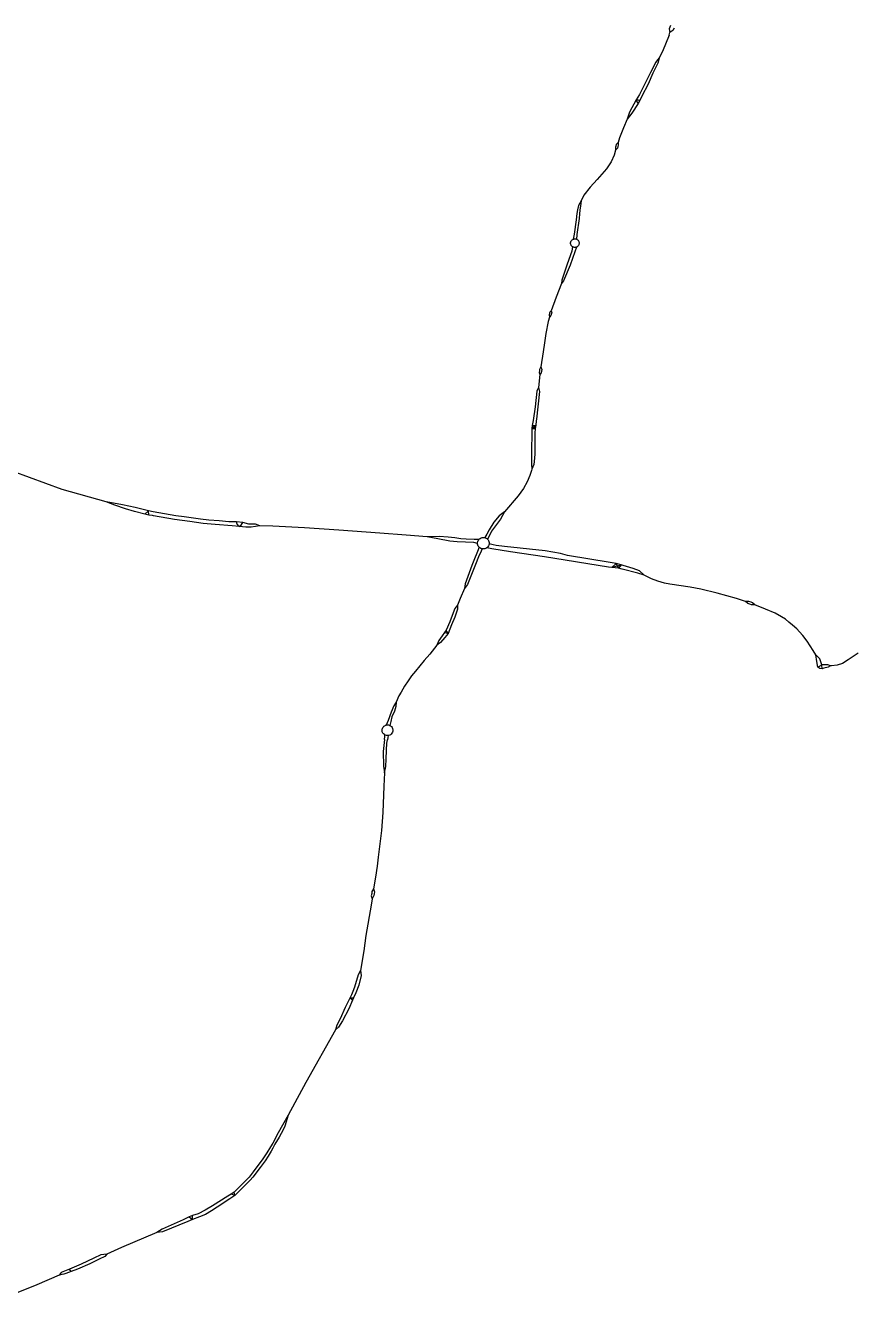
# Model space of a CAD drawing. Header units: inches. Extents: x 25490716 to 25512768, y 6672380 to 6685864.
# Drawn here: x 25502627 to 25504768, y 6681438 to 6684732 of the extents above; entities that cross this region are included whole.
import ezdxf

# ---------------------------------------------------------------- set-up
doc = ezdxf.new("R2010")
doc.units = ezdxf.units.IN
doc.header["$MEASUREMENT"] = 0

msp = doc.modelspace()

# ---------------------------------------------------------------- linework, layer by layer
for points in [[(25504293, 6684706.8), (25504275.7, 6684664.2), (25504267.6, 6684647.7)], [(25504293, 6684706.8), (25504295.3, 6684713.3)], [(25504297.1, 6684731.7), (25504293.3, 6684722.6)], [(25504293.3, 6684722.6), (25504295.3, 6684713.3)], [(25504306.1, 6684724.9), (25504302.6, 6684718.9), (25504295.3, 6684713.3)], [(25504267.6, 6684647.7), (25504260.1, 6684639.5), (25504258.5, 6684636.5)], [(25504267.6, 6684647.7), (25504264.9, 6684636.7), (25504263.6, 6684633.9)], [(25504258.5, 6684636.5), (25504245.1, 6684610.4), (25504229.7, 6684578.5), (25504216.3, 6684553.2), (25504207.9, 6684539)], [(25504263.6, 6684633.9), (25504251.1, 6684608.3), (25504238.8, 6684580.1), (25504222.1, 6684548.8), (25504217.2, 6684537.8)], [(25504207.9, 6684539), (25504190.9, 6684507.3), (25504184.9, 6684489.3)], [(25504207.9, 6684539), (25504212.3, 6684539.1), (25504217.2, 6684537.8)], [(25504207.9, 6684539), (25504209.1, 6684534.5), (25504213.3, 6684530)], [(25504213.3, 6684530), (25504196.9, 6684504.5), (25504184.9, 6684489.3)], [(25504217.2, 6684537.8), (25504213.3, 6684530)], [(25504184.9, 6684489.3), (25504174.7, 6684467.1), (25504164.6, 6684440.5), (25504161, 6684429.2)], [(25504154.6, 6684408.8), (25504150.6, 6684396.4), (25504143, 6684378.6), (25504131.2, 6684360.6), (25504119.1, 6684347.2), (25504106.5, 6684333.5), (25504088.3, 6684313.1), (25504072.4, 6684292.6), (25504065.3, 6684277.7)], [(25504155.2, 6684419.7), (25504154.3, 6684416.7), (25504154.6, 6684408.8)], [(25504160.2, 6684418.5), (25504159.1, 6684414.5), (25504154.6, 6684408.8)], [(25504161, 6684429.2), (25504156.4, 6684423.6), (25504155.2, 6684419.7)], [(25504161, 6684429.2), (25504161.2, 6684422), (25504160.2, 6684418.5)], [(25504065.3, 6684277.7), (25504058.7, 6684265.9), (25504056, 6684254.9), (25504054.3, 6684244.8), (25504052.2, 6684228.9), (25504047.3, 6684191.3)], [(25504065.3, 6684277.7), (25504063.9, 6684264.7), (25504061.8, 6684253.4), (25504060.9, 6684244.1), (25504060.4, 6684232), (25504054.4, 6684190.4)], [(25504039.1, 6684173), (25504039.5, 6684173.9), (25504040.3, 6684175.2), (25504041.3, 6684176.3), (25504042.5, 6684177.3), (25504043.6, 6684178), (25504045, 6684178.7)], [(25504047.3, 6684191.3), (25504045, 6684178.7)], [(25504045, 6684178.7), (25504045.1, 6684178.8), (25504046.4, 6684179.1), (25504047.6, 6684179.4), (25504049, 6684179.5), (25504050.5, 6684179.4), (25504051.9, 6684179.2), (25504053, 6684178.8), (25504053.7, 6684178.5)], [(25504054.4, 6684190.3), (25504053.7, 6684178.5)], [(25504053.7, 6684178.5), (25504054.1, 6684178.4), (25504055.3, 6684177.7), (25504056.2, 6684176.9), (25504057.3, 6684175.9), (25504058.4, 6684174.4)], [(25504041.3, 6684147.5), (25504029.4, 6684114.4), (25504015.3, 6684072.3), (25504014.2, 6684063.9)], [(25504048.6, 6684145.7), (25504037, 6684111.3), (25504019.6, 6684070.6), (25504014.2, 6684063.9)], [(25504038.4, 6684165.9), (25504038.2, 6684166.6), (25504038.1, 6684168.2), (25504038.1, 6684169.7), (25504038.4, 6684171), (25504038.9, 6684172.5), (25504039.1, 6684173)], [(25504043, 6684159.3), (25504041.8, 6684160.1), (25504040.7, 6684161.3), (25504039.9, 6684162.4), (25504039.2, 6684163.6), (25504038.6, 6684165.2), (25504038.4, 6684165.9)], [(25504043, 6684159.3), (25504041.3, 6684147.5)], [(25504052.9, 6684158.2), (25504051.8, 6684157.8), (25504049.9, 6684157.5), (25504048, 6684157.5), (25504046.4, 6684157.8), (25504044.7, 6684158.3), (25504043.2, 6684159.1), (25504043, 6684159.3)], [(25504052.9, 6684158.2), (25504048.6, 6684145.7)], [(25504059.6, 6684165.2), (25504059.3, 6684164.1), (25504058.4, 6684162.5), (25504057.5, 6684161.4), (25504056.4, 6684160.2), (25504055.1, 6684159.2), (25504053.6, 6684158.4), (25504052.9, 6684158.2)], [(25504058.4, 6684174.4), (25504058.5, 6684174.4), (25504059.2, 6684173), (25504059.7, 6684171.5), (25504060, 6684170.1), (25504060.1, 6684168.7), (25504060.1, 6684167.1), (25504059.7, 6684165.6), (25504059.6, 6684165.2)], [(25504014.2, 6684063.9), (25504001, 6684029), (25503988.1, 6683993)], [(25503983.8, 6683987.4), (25503982.2, 6683982.6), (25503983.2, 6683977.3)], [(25503988.5, 6683986), (25503987.2, 6683981.5), (25503983.2, 6683977.3)], [(25503988.1, 6683993), (25503984.6, 6683989.9), (25503983.8, 6683987.4)], [(25503988.1, 6683993), (25503989.2, 6683988.4), (25503988.5, 6683986)], [(25503983.2, 6683977.3), (25503980, 6683966), (25503973.7, 6683934.4), (25503970.4, 6683910.1), (25503967.1, 6683886.9), (25503961.3, 6683848.5)], [(25503961.3, 6683848.5), (25503957.8, 6683841.8), (25503957.3, 6683838.3)], [(25503961.3, 6683848.5), (25503963.2, 6683841.3), (25503962.8, 6683837.5)], [(25503958.7, 6683828.2), (25503954.9, 6683794.7)], [(25503957.3, 6683838.3), (25503956.6, 6683833.6), (25503958.7, 6683828.2)], [(25503962.8, 6683837.5), (25503962.1, 6683833), (25503958.7, 6683828.2)], [(25503954.9, 6683794.7), (25503950.2, 6683785.6), (25503946.4, 6683745.1), (25503941.2, 6683709.6)], [(25503954.9, 6683794.7), (25503957.5, 6683784.5), (25503949.6, 6683713.1), (25503949.2, 6683708.7)], [(25503937.6, 6683688.8), (25503937.4, 6683677.3)], [(25503937.6, 6683688.8), (25503943.9, 6683693), (25503948.2, 6683697.7)], [(25503938.5, 6683696.7), (25503937.6, 6683688.8)], [(25503937.6, 6683688.8), (25503945.9, 6683689.2)], [(25503941.2, 6683709.6), (25503938.5, 6683696.7)], [(25503938.5, 6683696.7), (25503948.2, 6683697.7)], [(25503938.5, 6683696.7), (25503941.6, 6683694.7), (25503945.9, 6683689.2)], [(25503945.9, 6683689.2), (25503945.1, 6683677.1)], [(25503948.2, 6683697.7), (25503945.9, 6683689.2)], [(25503949.2, 6683708.7), (25503948.2, 6683697.7)], [(25503937.4, 6683677.3), (25503937.1, 6683630.8), (25503936.7, 6683595.9), (25503937.5, 6683583.5)], [(25503945.1, 6683677.1), (25503945.6, 6683622.3), (25503944, 6683603.1), (25503942.5, 6683595.6), (25503937.5, 6683583.5)], [(25502835.8, 6683499.2), (25502721.3, 6683531.2), (25502594.8, 6683577.6), (25502513.6, 6683611.5), (25502448.9, 6683638.5)], [(25503937.5, 6683583.5), (25503936.7, 6683580.1), (25503932.6, 6683567), (25503925.2, 6683550.5), (25503916.1, 6683533.7), (25503902.3, 6683514.2), (25503866.5, 6683472.8)], [(25502945.1, 6683475.4), (25502910.4, 6683484.2), (25502877.6, 6683491.4), (25502835.8, 6683499.2)], [(25502935.3, 6683467), (25502908.7, 6683474), (25502886, 6683480.6), (25502858.1, 6683490.3), (25502835.8, 6683499.2)], [(25502935.3, 6683467), (25502945.1, 6683475.4)], [(25502945.9, 6683464.6), (25502935.3, 6683467)], [(25502945.9, 6683464.6), (25502945.1, 6683475.4)], [(25502957.5, 6683473.2), (25502945.1, 6683475.4)], [(25502955.3, 6683463.4), (25502945.9, 6683464.6)], [(25503162.1, 6683436.6), (25503117.9, 6683440.3), (25503087, 6683443.2), (25503052.1, 6683447.8), (25503012.1, 6683453.7), (25502958.3, 6683463.1), (25502955.3, 6683463.4)], [(25503163, 6683447), (25503153.6, 6683447), (25503128, 6683449.9), (25503101.3, 6683451.6), (25503080, 6683454.3), (25503037.6, 6683460.6), (25503015.7, 6683462.6), (25502957.5, 6683473.2)], [(25503866.5, 6683472.8), (25503856.3, 6683454.6), (25503833.6, 6683422.8), (25503828.1, 6683412.3)], [(25503866.5, 6683472.8), (25503852.8, 6683462.8), (25503839.6, 6683446.4)], [(25503179.7, 6683435.5), (25503162.1, 6683436.6)], [(25503173.3, 6683447.2), (25503163, 6683447)], [(25503179.7, 6683435.5), (25503174.9, 6683441.5), (25503173.3, 6683447.2)], [(25503189.2, 6683445.6), (25503173.3, 6683447.2)], [(25503179.7, 6683435.5), (25503185.9, 6683440.6), (25503189.2, 6683445.6)], [(25503204.9, 6683433.9), (25503197.6, 6683433.9), (25503179.7, 6683435.5)], [(25503205.1, 6683441.6), (25503189.2, 6683445.6)], [(25503233.2, 6683437.1), (25503210.9, 6683433.9), (25503204.9, 6683433.9)], [(25503233.2, 6683437.1), (25503221.9, 6683440.9), (25503205.1, 6683441.6)], [(25503666.6, 6683408.8), (25503612, 6683413.2), (25503544.2, 6683418.3), (25503437.9, 6683425.4), (25503349.2, 6683431.7), (25503266.7, 6683436.2), (25503233.2, 6683437.1)], [(25503839.6, 6683446.4), (25503827.6, 6683426.7), (25503821.2, 6683415.7)], [(25503788.5, 6683401.8), (25503767.8, 6683402.4), (25503753.9, 6683403.6), (25503738.5, 6683405.7), (25503720.7, 6683407.8), (25503697.6, 6683409.2), (25503666.6, 6683408.8)], [(25503787.8, 6683393.6), (25503744, 6683395.6), (25503725.5, 6683397.6), (25503694.2, 6683403.5), (25503666.6, 6683408.8)], [(25503797.2, 6683391.6), (25503787.8, 6683393.6)], [(25503800.4, 6683401.4), (25503788.5, 6683401.8)], [(25503797.2, 6683391.6), (25503797.2, 6683393.2), (25503797.8, 6683396.1), (25503798.6, 6683398.7), (25503800.2, 6683401.2), (25503800.4, 6683401.4)], [(25503801, 6683382.2), (25503800.8, 6683382.4), (25503799.1, 6683384.8), (25503798, 6683387.3), (25503797.3, 6683389.9), (25503797.2, 6683391.6)], [(25503800.4, 6683401.4), (25503802, 6683403.2), (25503803.9, 6683404.6), (25503806.1, 6683405.9), (25503808.8, 6683406.8), (25503810.6, 6683407), (25503812.1, 6683407.1), (25503814.2, 6683407), (25503816.2, 6683406.6)], [(25503821.2, 6683415.7), (25503816.2, 6683406.5)], [(25503816.2, 6683406.6), (25503816.7, 6683406.4), (25503819.3, 6683405.4), (25503821.5, 6683403.9), (25503823, 6683402.5), (25503823.3, 6683402.2)], [(25503827.4, 6683390.8), (25503827.3, 6683389.8), (25503826.7, 6683387.2), (25503825.6, 6683384.9), (25503824, 6683382.6), (25503821.5, 6683380.1), (25503821.1, 6683379.8)], [(25503828.1, 6683412.3), (25503823.3, 6683402.3)], [(25503823.3, 6683402.2), (25503824.6, 6683400.8), (25503825.9, 6683398.7), (25503826.7, 6683396.5), (25503827.3, 6683394.3), (25503827.5, 6683392.3), (25503827.4, 6683390.8)], [(25503837.7, 6683388.1), (25503827.4, 6683390.8)], [(25504140.7, 6683342.5), (25504030.4, 6683359.9), (25504012.1, 6683365.7), (25503972.4, 6683372.3), (25503867.3, 6683383.6), (25503845.3, 6683386.1), (25503837.7, 6683388.1)], [(25503797.2, 6683370.2), (25503795.7, 6683366.1), (25503789.1, 6683351.2), (25503782.1, 6683334.5), (25503765.2, 6683286.6), (25503763.5, 6683275)], [(25503804.5, 6683367.4), (25503801, 6683360.9), (25503790.5, 6683332.4), (25503770.7, 6683285.2), (25503763.5, 6683275)], [(25503801, 6683382.2), (25503797.2, 6683370.2)], [(25503809.2, 6683377.4), (25503807.6, 6683377.9), (25503805.5, 6683378.7), (25503802.9, 6683380.3), (25503801, 6683382.2)], [(25503809.2, 6683377.4), (25503806.7, 6683371.8), (25503804.5, 6683367.4)], [(25503821.1, 6683379.8), (25503819, 6683378.6), (25503816.3, 6683377.6), (25503813.5, 6683377.1), (25503810.2, 6683377.2), (25503809.2, 6683377.4)], [(25503833.7, 6683377.6), (25503821.1, 6683379.8)], [(25504135.9, 6683330.4), (25503970.8, 6683356.4), (25503882.6, 6683369.8), (25503833.7, 6683377.6)], [(25504144.4, 6683329.1), (25504135.9, 6683330.4)], [(25504156, 6683339.8), (25504140.7, 6683342.5)], [(25504156, 6683339.8), (25504144.4, 6683329.1)], [(25504168.7, 6683336.4), (25504162.2, 6683333.7), (25504144.4, 6683329.1)], [(25504161.8, 6683327.4), (25504144.4, 6683329.1)], [(25504161.8, 6683327.4), (25504160.6, 6683331.7), (25504156, 6683339.8)], [(25504168.7, 6683336.4), (25504156, 6683339.8)], [(25504168.7, 6683336.4), (25504161.8, 6683327.4)], [(25504171.5, 6683324.8), (25504161.8, 6683327.4)], [(25504174.5, 6683334.7), (25504168.7, 6683336.4)], [(25504228.7, 6683309.5), (25504212.1, 6683314.2), (25504171.5, 6683324.8)], [(25504228.7, 6683309.5), (25504216.3, 6683320.2), (25504200.3, 6683327), (25504174.5, 6683334.7)], [(25504417.4, 6683263), (25504375.1, 6683273.4), (25504347.9, 6683278.2), (25504294.7, 6683286), (25504280.8, 6683288.9), (25504264.1, 6683294.1), (25504247.4, 6683300.1), (25504228.7, 6683309.5)], [(25503763.5, 6683275), (25503752, 6683249), (25503744.9, 6683231.5)], [(25504490.7, 6683241.6), (25504467.6, 6683248.8), (25504417.4, 6683263)], [(25503744.9, 6683231.5), (25503738.6, 6683223.2), (25503731.3, 6683205.3), (25503725.1, 6683188.7), (25503715.6, 6683167.4)], [(25503744.9, 6683231.5), (25503745.2, 6683221.5), (25503738.2, 6683200.7), (25503729.9, 6683181.1), (25503720.9, 6683158.7)], [(25504501.8, 6683234.6), (25504497.3, 6683236.2), (25504490.7, 6683241.6)], [(25504505.8, 6683239.3), (25504499.5, 6683241.6), (25504490.7, 6683241.6)], [(25504515.3, 6683232.7), (25504506.5, 6683232.8), (25504501.8, 6683234.6)], [(25504515.3, 6683232.7), (25504509.4, 6683238), (25504505.8, 6683239.3)], [(25504672.9, 6683103.1), (25504666, 6683114.1), (25504658.5, 6683126.9), (25504650.6, 6683138.7), (25504639.3, 6683152.9), (25504630.5, 6683162.9), (25504623.5, 6683170.1), (25504612.3, 6683180), (25504603.1, 6683187.8), (25504594.6, 6683195.1), (25504584.3, 6683201.8), (25504567.3, 6683210.7), (25504542.9, 6683221.5), (25504515.3, 6683232.7)], [(25503711.9, 6683160.7), (25503705.9, 6683152.5)], [(25503715.6, 6683167.4), (25503711.9, 6683160.7)], [(25503711.9, 6683160.7), (25503716, 6683160.3), (25503720.9, 6683158.7)], [(25503720.9, 6683158.7), (25503712.5, 6683148.4)], [(25503715.6, 6683167.4), (25503717.1, 6683163.6), (25503720.9, 6683158.7)], [(25503691.8, 6683128), (25503673.3, 6683105), (25503658.9, 6683088.3), (25503647.3, 6683074.4), (25503636.1, 6683060.9), (25503626.5, 6683049), (25503617.1, 6683036.1), (25503607.8, 6683021.9), (25503599.5, 6683006.4), (25503593.3, 6682996.9), (25503586.6, 6682980.5)], [(25503705.9, 6683152.5), (25503697.2, 6683140.4), (25503691.8, 6683128)], [(25503712.5, 6683148.4), (25503701.6, 6683135.3), (25503691.8, 6683128)], [(25504688.3, 6683077.3), (25504682.9, 6683092.9), (25504672.9, 6683103.1)], [(25504678.2, 6683071.5), (25504675.5, 6683086), (25504672.9, 6683103.1)], [(25504757, 6683090), (25504742.1, 6683081), (25504727.9, 6683076.6), (25504713.2, 6683074.5), (25504710.5, 6683074.4)], [(25504782.2, 6683107.2), (25504757, 6683090)], [(25504678.2, 6683071.5), (25504682.1, 6683074.3), (25504688.3, 6683077.3)], [(25504689.2, 6683067), (25504683.7, 6683068), (25504678.2, 6683071.5)], [(25504692.8, 6683077.7), (25504688.3, 6683077.3)], [(25504689.2, 6683067), (25504688.3, 6683077.3)], [(25504693.9, 6683068.3), (25504689.2, 6683067)], [(25504710.5, 6683074.4), (25504703.8, 6683077.6), (25504692.8, 6683077.7)], [(25504710.5, 6683074.4), (25504705.1, 6683071.6), (25504693.9, 6683068.3)], [(25503586.6, 6682980.5), (25503580.3, 6682971.7), (25503573.9, 6682954.5), (25503566, 6682933.5)], [(25503586.6, 6682980.5), (25503585.6, 6682969.8), (25503581.9, 6682957.7), (25503575.6, 6682942.8), (25503572.6, 6682931.1)], [(25503566, 6682933.5), (25503560.3, 6682921.5)], [(25503572.6, 6682931.1), (25503570.3, 6682920.4)], [(25503550.6, 6682904.1), (25503550.4, 6682904.8), (25503550.1, 6682906.7), (25503550, 6682908.5), (25503550.2, 6682910.6), (25503550.9, 6682913), (25503551.8, 6682915), (25503551.9, 6682915.1)], [(25503556.7, 6682896.2), (25503555.8, 6682896.8), (25503553.8, 6682898.5), (25503552.3, 6682900.4), (25503551.1, 6682902.6), (25503550.6, 6682904.1)], [(25503551.9, 6682915.1), (25503553.2, 6682917), (25503554.9, 6682918.8), (25503556.7, 6682919.9), (25503558.8, 6682921.1), (25503560.3, 6682921.5)], [(25503556.1, 6682884.4), (25503556.7, 6682891.5), (25503556.7, 6682896.2)], [(25503566, 6682894.4), (25503564.3, 6682894.2), (25503561.4, 6682894.4), (25503558.4, 6682895.3), (25503556.7, 6682896.2)], [(25503560.3, 6682921.5), (25503561.3, 6682921.7), (25503563.2, 6682922), (25503564.9, 6682922), (25503566.8, 6682921.7), (25503569.1, 6682921), (25503570.3, 6682920.4)], [(25503566, 6682894.4), (25503564.5, 6682889.2), (25503563.8, 6682883.5)], [(25503577, 6682903.3), (25503576.9, 6682903), (25503575.6, 6682900.6), (25503573.9, 6682898.3), (25503571.7, 6682896.6), (25503569.6, 6682895.4), (25503566.8, 6682894.5), (25503566, 6682894.4)], [(25503570.3, 6682920.4), (25503571, 6682920), (25503572.7, 6682918.8), (25503574.2, 6682917.4), (25503575.9, 6682915.1), (25503577, 6682912.7), (25503577.2, 6682911.9)], [(25503577.2, 6682911.9), (25503577.6, 6682910.3), (25503577.8, 6682907.5), (25503577.5, 6682905.3), (25503577, 6682903.3)], [(25503556.1, 6682884.4), (25503552.7, 6682852.8), (25503553.3, 6682815), (25503556, 6682798.3)], [(25503556, 6682798.3), (25503560, 6682813.9), (25503560.5, 6682833.3), (25503561, 6682856.2), (25503562.5, 6682874.5), (25503563.8, 6682883.5)], [(25503556, 6682798.3), (25503554.1, 6682763.4), (25503551.8, 6682695.4), (25503548.1, 6682648.6), (25503540, 6682579.9), (25503537, 6682556)], [(25503537, 6682556), (25503532.6, 6682528), (25503528.1, 6682497.6)], [(25503528.1, 6682497.6), (25503523.8, 6682490.5), (25503523.2, 6682485.9)], [(25503528.1, 6682497.6), (25503530, 6682489.7), (25503529.4, 6682485)], [(25503524, 6682471.8), (25503521.6, 6682455.7), (25503508.3, 6682376.8), (25503502.5, 6682337.3), (25503494, 6682286.4)], [(25503523.2, 6682485.9), (25503522.1, 6682479.9), (25503524, 6682471.8)], [(25503529.4, 6682485), (25503528.8, 6682480.8), (25503524, 6682471.8)], [(25503494, 6682286.4), (25503488.2, 6682275.6), (25503478.4, 6682243.7), (25503474, 6682231.8)], [(25503494, 6682286.4), (25503495.5, 6682273.5), (25503489.8, 6682248.6), (25503481.7, 6682228.9)], [(25503466.6, 6682215.1), (25503461.3, 6682204.8), (25503454.4, 6682190.6), (25503441.5, 6682161.7), (25503432.4, 6682145), (25503429.6, 6682133.2)], [(25503473.3, 6682209.3), (25503463.6, 6682187.2), (25503447.6, 6682156.5), (25503437.3, 6682139.7), (25503429.6, 6682133.2)], [(25503474, 6682231.8), (25503471, 6682223.9), (25503466.6, 6682215.1)], [(25503476, 6682215.5), (25503472.6, 6682214.9), (25503466.6, 6682215.1)], [(25503473.3, 6682209.3), (25503471.3, 6682211.7), (25503466.6, 6682215.1)], [(25503476, 6682215.5), (25503473.3, 6682209.3)], [(25503481.7, 6682228.9), (25503476, 6682215.5)], [(25503429.6, 6682133.2), (25503352.7, 6681996.8), (25503324.3, 6681944.4), (25503306.9, 6681912.2)], [(25503306.9, 6681912.2), (25503280.7, 6681866.3), (25503267.3, 6681839.6), (25503260.9, 6681830.3)], [(25503306.9, 6681912.2), (25503298.5, 6681884), (25503293.8, 6681873.8), (25503283.2, 6681855), (25503272.6, 6681837.4), (25503267.4, 6681826.8)], [(25503260.9, 6681830.3), (25503251.8, 6681814.8), (25503241.5, 6681798.8), (25503216.5, 6681765.6), (25503205.8, 6681751.6), (25503167.1, 6681713.3)], [(25503267.4, 6681826.8), (25503262.8, 6681819.2), (25503255, 6681805.7), (25503246.9, 6681793.9), (25503234.6, 6681776.4), (25503215.4, 6681752.1), (25503208.4, 6681744.3), (25503195.8, 6681730.9), (25503181.6, 6681717.3), (25503168.4, 6681704.4)], [(25503159.4, 6681707.7), (25503150.9, 6681702.2)], [(25503167.1, 6681713.3), (25503159.4, 6681707.7)], [(25503168.4, 6681704.4), (25503159.4, 6681707.7)], [(25503168.4, 6681704.4), (25503167.1, 6681713.3)], [(25503150.9, 6681702.2), (25503111.2, 6681677.9), (25503091.7, 6681666.7), (25503073.9, 6681656.6)], [(25503155.5, 6681695.7), (25503123.2, 6681674), (25503108.4, 6681664.2), (25503092.6, 6681655.2), (25503077, 6681649.3)], [(25503168.4, 6681704.4), (25503155.5, 6681695.7)], [(25503050.7, 6681649.2), (25503035, 6681641), (25502980.7, 6681617.5), (25502966.9, 6681608.3)], [(25503059.1, 6681641.9), (25503047.1, 6681637.4), (25502981.3, 6681610.2), (25502966.9, 6681608.3)], [(25503059.1, 6681652.5), (25503050.7, 6681649.2)], [(25503050.7, 6681649.2), (25503059.1, 6681641.9)], [(25503073.9, 6681656.6), (25503059.1, 6681652.5)], [(25503059.1, 6681641.9), (25503059.1, 6681652.5)], [(25503077, 6681649.3), (25503059.1, 6681641.9)], [(25502966.9, 6681608.3), (25502875.1, 6681569.4), (25502837.3, 6681552.9)], [(25502837.3, 6681552.9), (25502822, 6681550.7), (25502803.7, 6681541.8), (25502770.5, 6681526.5), (25502741, 6681513.6)], [(25502837.3, 6681552.9), (25502832.1, 6681546.6), (25502817.6, 6681539.6), (25502793.2, 6681527.8), (25502761.4, 6681513.9), (25502744.8, 6681507.3)], [(25502741, 6681513.6), (25502728, 6681508.3)], [(25502744.8, 6681507.3), (25502741, 6681513.6)], [(25502714, 6681498.4), (25502656.4, 6681473.5), (25502568.2, 6681437.7)], [(25502728, 6681508.3), (25502719.4, 6681504.9), (25502714, 6681498.4)], [(25502730.8, 6681502.3), (25502726.2, 6681500.7), (25502714, 6681498.4)], [(25502744.8, 6681507.3), (25502730.8, 6681502.3)]]:
    msp.add_lwpolyline(points)
for p in [(25504043, 6684159.3), (25503809.2, 6683377.4), (25503570.3, 6682920.4)]:
    msp.add_point(p)

doc.saveas('drawing.dxf')
